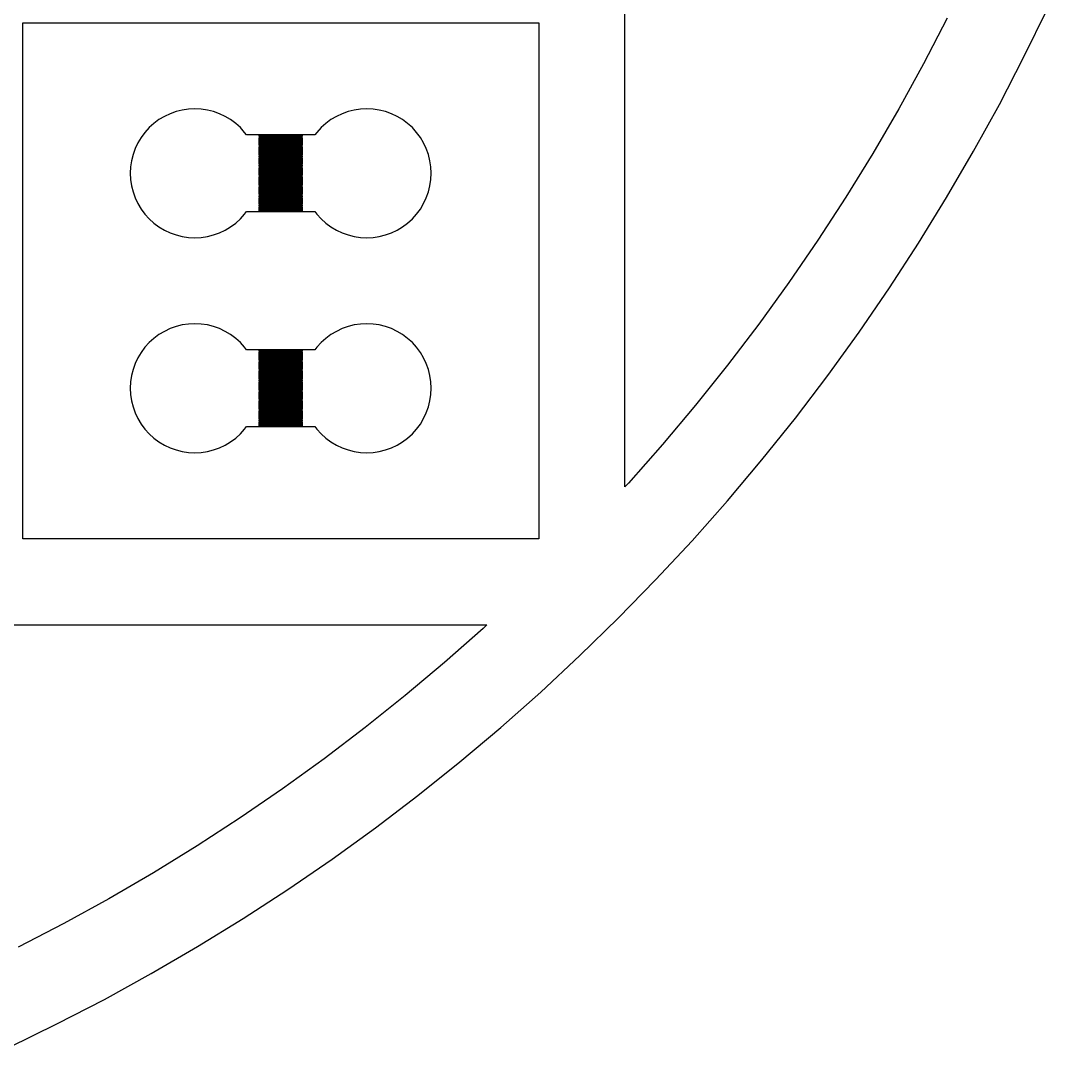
# Model space of a CAD drawing. Extents: x -16 to 86, y -16 to 86.
# Drawn here: x 56.95 to 80.83, y -10.83 to 13.05 of the extents above; entities that cross this region are included whole.
import ezdxf

# ---------------------------------------------------------------- set-up
doc = ezdxf.new("R2010")
doc.units = 0

msp = doc.modelspace()

# ---------------------------------------------------------------- linework, layer by layer
for p, q in [((71, 2.2043), (71, 67.7957)), ((80.2865, 12.2047), (80.8323, 13.323)), ((57, 1), (57, 13)), ((57, 13), (69, 13)), ((69, 13), (69, 1)), ((78.5, 13.1039), (77.9496, 12.043)), ((79.7134, 11.1002), (80.2865, 12.2047)), ((77.9496, 12.043), (77.3732, 10.9958)), ((60.853, 10.9928), (60.7074, 10.9712)), ((61, 11), (60.853, 10.9928)), ((61.147, 10.9928), (61, 11)), ((61.2926, 10.9712), (61.147, 10.9928)), ((64.853, 10.9928), (64.7074, 10.9712)), ((65, 11), (64.853, 10.9928)), ((65.147, 10.9928), (65, 11)), ((65.2926, 10.9712), (65.147, 10.9928)), ((77.3732, 10.9958), (76.7714, 9.9632)), ((79.1134, 10.0101), (79.7134, 11.1002)), ((60.2929, 10.8229), (60.1667, 10.7472)), ((60.426, 10.8858), (60.2929, 10.8229)), ((60.5646, 10.9354), (60.426, 10.8858)), ((60.7074, 10.9712), (60.5646, 10.9354)), ((61.4354, 10.9354), (61.2926, 10.9712)), ((61.574, 10.8858), (61.4354, 10.9354)), ((61.7071, 10.8229), (61.574, 10.8858)), ((61.8334, 10.7472), (61.7071, 10.8229)), ((64.2929, 10.8229), (64.1666, 10.7472)), ((64.426, 10.8858), (64.2929, 10.8229)), ((64.5646, 10.9354), (64.426, 10.8858)), ((64.7074, 10.9712), (64.5646, 10.9354)), ((65.4354, 10.9354), (65.2926, 10.9712)), ((65.574, 10.8858), (65.4354, 10.9354)), ((65.7071, 10.8229), (65.574, 10.8858)), ((65.8333, 10.7472), (65.7071, 10.8229)), ((59.9393, 10.5607), (59.8405, 10.4516)), ((60.0484, 10.6595), (59.9393, 10.5607)), ((60.1667, 10.7472), (60.0484, 10.6595)), ((61.9516, 10.6595), (61.8334, 10.7472)), ((62.0607, 10.5607), (61.9516, 10.6595)), ((62.1595, 10.4516), (62.0607, 10.5607)), ((63.9393, 10.5607), (63.8405, 10.4516)), ((64.0484, 10.6595), (63.9393, 10.5607)), ((64.1666, 10.7472), (64.0484, 10.6595)), ((65.9516, 10.6595), (65.8333, 10.7472)), ((66.0607, 10.5607), (65.9516, 10.6595)), ((66.1595, 10.4516), (66.0607, 10.5607)), ((59.7528, 10.3333), (59.6771, 10.2071)), ((59.8405, 10.4516), (59.7528, 10.3333)), ((62.2052, 10.39), (62.1595, 10.4516)), ((63.7948, 10.39), (62.2052, 10.39)), ((62.5, 10.36), (62.5, 10.38)), ((62.5, 10.38), (63.5, 10.38)), ((63.5, 10.36), (62.5, 10.36)), ((62.5, 10.33), (62.5, 10.35)), ((62.5, 10.35), (63.5, 10.35)), ((63.5, 10.33), (62.5, 10.33)), ((62.5, 10.3), (62.5, 10.32)), ((62.5, 10.32), (63.5, 10.32)), ((63.5, 10.3), (62.5, 10.3)), ((62.5, 10.27), (62.5, 10.29)), ((62.5, 10.29), (63.5, 10.29)), ((63.5, 10.38), (63.5, 10.36)), ((63.5, 10.35), (63.5, 10.33)), ((63.5, 10.32), (63.5, 10.3)), ((63.5, 10.29), (63.5, 10.27)), ((63.8405, 10.4516), (63.7948, 10.39)), ((66.2472, 10.3333), (66.1595, 10.4516)), ((66.3229, 10.2071), (66.2472, 10.3333)), ((59.6142, 10.074), (59.5646, 9.93542)), ((59.6771, 10.2071), (59.6142, 10.074)), ((63.5, 10.27), (62.5, 10.27)), ((62.5, 10.24), (62.5, 10.26)), ((62.5, 10.26), (63.5, 10.26)), ((63.5, 10.24), (62.5, 10.24)), ((62.5, 10.21), (62.5, 10.23)), ((62.5, 10.23), (63.5, 10.23)), ((63.5, 10.21), (62.5, 10.21)), ((62.5, 10.18), (62.5, 10.2)), ((62.5, 10.2), (63.5, 10.2)), ((63.5, 10.18), (62.5, 10.18)), ((62.5, 10.15), (62.5, 10.17)), ((62.5, 10.17), (63.5, 10.17)), ((63.5, 10.15), (62.5, 10.15)), ((62.5, 10.12), (62.5, 10.14)), ((62.5, 10.14), (63.5, 10.14)), ((63.5, 10.12), (62.5, 10.12)), ((62.5, 10.09), (62.5, 10.11)), ((62.5, 10.11), (63.5, 10.11)), ((63.5, 10.09), (62.5, 10.09)), ((62.5, 10.06), (62.5, 10.08)), ((62.5, 10.08), (63.5, 10.08)), ((63.5, 10.06), (62.5, 10.06)), ((62.5, 10.03), (62.5, 10.05)), ((62.5, 10.05), (63.5, 10.05)), ((63.5, 10.26), (63.5, 10.24)), ((63.5, 10.23), (63.5, 10.21)), ((63.5, 10.2), (63.5, 10.18)), ((63.5, 10.17), (63.5, 10.15)), ((63.5, 10.14), (63.5, 10.12)), ((63.5, 10.11), (63.5, 10.09)), ((63.5, 10.08), (63.5, 10.06)), ((63.5, 10.05), (63.5, 10.03)), ((66.3858, 10.074), (66.3229, 10.2071)), ((66.4354, 9.93542), (66.3858, 10.074)), ((59.5288, 9.79263), (59.5072, 9.64702)), ((59.5646, 9.93542), (59.5288, 9.79263)), ((63.5, 10.03), (62.5, 10.03)), ((62.5, 10), (62.5, 10.02)), ((62.5, 10.02), (63.5, 10.02)), ((63.5, 10), (62.5, 10)), ((62.5, 9.96999), (62.5, 9.98999)), ((62.5, 9.98999), (63.5, 9.98999)), ((63.5, 9.96999), (62.5, 9.96999)), ((62.5, 9.93999), (62.5, 9.95999)), ((62.5, 9.95999), (63.5, 9.95999)), ((63.5, 9.93999), (62.5, 9.93999)), ((62.5, 9.90999), (62.5, 9.92999)), ((62.5, 9.92999), (63.5, 9.92999)), ((63.5, 9.90999), (62.5, 9.90999)), ((62.5, 9.87999), (62.5, 9.89999)), ((62.5, 9.89999), (63.5, 9.89999)), ((63.5, 9.87999), (62.5, 9.87999)), ((62.5, 9.84999), (62.5, 9.87)), ((62.5, 9.87), (63.5, 9.87)), ((63.5, 9.84999), (62.5, 9.84999)), ((62.5, 9.81999), (62.5, 9.84)), ((62.5, 9.84), (63.5, 9.84)), ((63.5, 9.81999), (62.5, 9.81999)), ((62.5, 9.78999), (62.5, 9.81)), ((62.5, 9.81), (63.5, 9.81)), ((63.5, 10.02), (63.5, 10)), ((63.5, 9.98999), (63.5, 9.96999)), ((63.5, 9.95999), (63.5, 9.93999)), ((63.5, 9.92999), (63.5, 9.90999)), ((63.5, 9.89999), (63.5, 9.87999)), ((63.5, 9.87), (63.5, 9.84999)), ((63.5, 9.84), (63.5, 9.81999)), ((63.5, 9.81), (63.5, 9.78999)), ((66.4712, 9.79263), (66.4354, 9.93542)), ((66.4928, 9.64702), (66.4712, 9.79263)), ((76.7714, 9.9632), (76.1444, 8.9456)), ((78.4868, 8.93498), (79.1134, 10.0101)), ((59.5072, 9.64702), (59.5, 9.5)), ((63.5, 9.78999), (62.5, 9.78999)), ((62.5, 9.75999), (62.5, 9.78)), ((62.5, 9.78), (63.5, 9.78)), ((63.5, 9.75999), (62.5, 9.75999)), ((62.5, 9.73), (62.5, 9.75)), ((62.5, 9.75), (63.5, 9.75)), ((63.5, 9.73), (62.5, 9.73)), ((62.5, 9.7), (62.5, 9.71999)), ((62.5, 9.71999), (63.5, 9.71999)), ((63.5, 9.7), (62.5, 9.7)), ((62.5, 9.67), (62.5, 9.68999)), ((62.5, 9.68999), (63.5, 9.68999)), ((63.5, 9.67), (62.5, 9.67)), ((62.5, 9.64), (62.5, 9.65999)), ((62.5, 9.65999), (63.5, 9.65999)), ((63.5, 9.64), (62.5, 9.64)), ((62.5, 9.60999), (62.5, 9.62999)), ((62.5, 9.62999), (63.5, 9.62999)), ((63.5, 9.60999), (62.5, 9.60999)), ((62.5, 9.57999), (62.5, 9.59999)), ((62.5, 9.59999), (63.5, 9.59999)), ((63.5, 9.57999), (62.5, 9.57999)), ((62.5, 9.54999), (62.5, 9.56999)), ((62.5, 9.56999), (63.5, 9.56999)), ((63.5, 9.78), (63.5, 9.75999)), ((63.5, 9.75), (63.5, 9.73)), ((63.5, 9.71999), (63.5, 9.7)), ((63.5, 9.68999), (63.5, 9.67)), ((63.5, 9.65999), (63.5, 9.64)), ((63.5, 9.62999), (63.5, 9.60999)), ((63.5, 9.59999), (63.5, 9.57999)), ((63.5, 9.56999), (63.5, 9.54999)), ((66.5, 9.5), (66.4928, 9.64702)), ((59.5, 9.5), (59.5072, 9.35298)), ((59.5072, 9.35298), (59.5288, 9.20737)), ((63.5, 9.54999), (62.5, 9.54999)), ((62.5, 9.51999), (62.5, 9.53999)), ((62.5, 9.53999), (63.5, 9.53999)), ((63.5, 9.51999), (62.5, 9.51999)), ((62.5, 9.49001), (62.5, 9.50999)), ((62.5, 9.50999), (63.5, 9.50999)), ((63.5, 9.49001), (62.5, 9.49001)), ((62.5, 9.46001), (62.5, 9.48001)), ((62.5, 9.48001), (63.5, 9.48001)), ((63.5, 9.46001), (62.5, 9.46001)), ((62.5, 9.43001), (62.5, 9.45001)), ((62.5, 9.45001), (63.5, 9.45001)), ((63.5, 9.43001), (62.5, 9.43001)), ((62.5, 9.40001), (62.5, 9.42001)), ((62.5, 9.42001), (63.5, 9.42001)), ((63.5, 9.40001), (62.5, 9.40001)), ((62.5, 9.37001), (62.5, 9.39001)), ((62.5, 9.39001), (63.5, 9.39001)), ((63.5, 9.37001), (62.5, 9.37001)), ((62.5, 9.34001), (62.5, 9.36)), ((62.5, 9.36), (63.5, 9.36)), ((63.5, 9.34001), (62.5, 9.34001)), ((62.5, 9.31001), (62.5, 9.33)), ((62.5, 9.33), (63.5, 9.33)), ((63.5, 9.53999), (63.5, 9.51999)), ((63.5, 9.50999), (63.5, 9.49001)), ((63.5, 9.48001), (63.5, 9.46001)), ((63.5, 9.45001), (63.5, 9.43001)), ((63.5, 9.42001), (63.5, 9.40001)), ((63.5, 9.39001), (63.5, 9.37001)), ((63.5, 9.36), (63.5, 9.34001)), ((63.5, 9.33), (63.5, 9.31001)), ((66.4712, 9.20737), (66.4928, 9.35298)), ((66.4928, 9.35298), (66.5, 9.5)), ((59.5288, 9.20737), (59.5646, 9.06458)), ((63.5, 9.31001), (62.5, 9.31001)), ((62.5, 9.28001), (62.5, 9.3)), ((62.5, 9.3), (63.5, 9.3)), ((63.5, 9.28001), (62.5, 9.28001)), ((62.5, 9.25), (62.5, 9.27)), ((62.5, 9.27), (63.5, 9.27)), ((63.5, 9.25), (62.5, 9.25)), ((62.5, 9.22), (62.5, 9.24001)), ((62.5, 9.24001), (63.5, 9.24001)), ((63.5, 9.22), (62.5, 9.22)), ((62.5, 9.19), (62.5, 9.21001)), ((62.5, 9.21001), (63.5, 9.21001)), ((63.5, 9.19), (62.5, 9.19)), ((62.5, 9.16), (62.5, 9.18001)), ((62.5, 9.18001), (63.5, 9.18001)), ((63.5, 9.16), (62.5, 9.16)), ((62.5, 9.13), (62.5, 9.15001)), ((62.5, 9.15001), (63.5, 9.15001)), ((63.5, 9.13), (62.5, 9.13)), ((62.5, 9.10001), (62.5, 9.12001)), ((62.5, 9.12001), (63.5, 9.12001)), ((63.5, 9.10001), (62.5, 9.10001)), ((62.5, 9.07001), (62.5, 9.09001)), ((62.5, 9.09001), (63.5, 9.09001)), ((63.5, 9.3), (63.5, 9.28001)), ((63.5, 9.27), (63.5, 9.25)), ((63.5, 9.24001), (63.5, 9.22)), ((63.5, 9.21001), (63.5, 9.19)), ((63.5, 9.18001), (63.5, 9.16)), ((63.5, 9.15001), (63.5, 9.13)), ((63.5, 9.12001), (63.5, 9.10001)), ((63.5, 9.09001), (63.5, 9.07001)), ((66.4354, 9.06458), (66.4712, 9.20737)), ((59.5646, 9.06458), (59.6142, 8.92598)), ((59.6142, 8.92598), (59.6771, 8.79291)), ((63.5, 9.07001), (62.5, 9.07001)), ((62.5, 9.04001), (62.5, 9.06001)), ((62.5, 9.06001), (63.5, 9.06001)), ((63.5, 9.04001), (62.5, 9.04001)), ((62.5, 9.01001), (62.5, 9.03001)), ((62.5, 9.03001), (63.5, 9.03001)), ((63.5, 9.01001), (62.5, 9.01001)), ((62.5, 8.98001), (62.5, 9)), ((62.5, 9), (63.5, 9)), ((63.5, 8.98001), (62.5, 8.98001)), ((62.5, 8.95001), (62.5, 8.97)), ((62.5, 8.97), (63.5, 8.97)), ((63.5, 8.95001), (62.5, 8.95001)), ((62.5, 8.92001), (62.5, 8.94)), ((62.5, 8.94), (63.5, 8.94)), ((63.5, 8.92001), (62.5, 8.92001)), ((62.5, 8.89001), (62.5, 8.91)), ((62.5, 8.91), (63.5, 8.91)), ((63.5, 8.89001), (62.5, 8.89001)), ((62.5, 8.86), (62.5, 8.88)), ((62.5, 8.88), (63.5, 8.88)), ((63.5, 8.86), (62.5, 8.86)), ((62.5, 8.83), (62.5, 8.85001)), ((62.5, 8.85001), (63.5, 8.85001)), ((63.5, 9.06001), (63.5, 9.04001)), ((63.5, 9.03001), (63.5, 9.01001)), ((63.5, 9), (63.5, 8.98001)), ((63.5, 8.97), (63.5, 8.95001)), ((63.5, 8.94), (63.5, 8.92001)), ((63.5, 8.91), (63.5, 8.89001)), ((63.5, 8.88), (63.5, 8.86)), ((63.5, 8.85001), (63.5, 8.83)), ((66.3229, 8.79291), (66.3858, 8.92598)), ((66.3858, 8.92598), (66.4354, 9.06458)), ((76.1444, 8.9456), (75.4926, 7.94373)), ((77.8341, 7.87561), (78.4868, 8.93498)), ((59.6771, 8.79291), (59.7528, 8.66666)), ((59.7528, 8.66666), (59.8405, 8.54842)), ((62.1595, 8.54842), (62.2052, 8.61)), ((62.2052, 8.61), (63.7948, 8.61)), ((63.5, 8.83), (62.5, 8.83)), ((62.5, 8.8), (62.5, 8.82001)), ((62.5, 8.82001), (63.5, 8.82001)), ((63.5, 8.8), (62.5, 8.8)), ((62.5, 8.77), (62.5, 8.79001)), ((62.5, 8.79001), (63.5, 8.79001)), ((63.5, 8.77), (62.5, 8.77)), ((62.5, 8.74001), (62.5, 8.76001)), ((62.5, 8.76001), (63.5, 8.76001)), ((63.5, 8.74001), (62.5, 8.74001)), ((62.5, 8.71001), (62.5, 8.73001)), ((62.5, 8.73001), (63.5, 8.73001)), ((63.5, 8.71001), (62.5, 8.71001)), ((62.5, 8.68001), (62.5, 8.70001)), ((62.5, 8.70001), (63.5, 8.70001)), ((63.5, 8.68001), (62.5, 8.68001)), ((62.5, 8.65001), (62.5, 8.67001)), ((62.5, 8.67001), (63.5, 8.67001)), ((63.5, 8.65001), (62.5, 8.65001)), ((62.5, 8.62001), (62.5, 8.64001)), ((62.5, 8.64001), (63.5, 8.64001)), ((63.5, 8.62001), (62.5, 8.62001)), ((63.5, 8.82001), (63.5, 8.8)), ((63.5, 8.79001), (63.5, 8.77)), ((63.5, 8.76001), (63.5, 8.74001)), ((63.5, 8.73001), (63.5, 8.71001)), ((63.5, 8.70001), (63.5, 8.68001)), ((63.5, 8.67001), (63.5, 8.65001)), ((63.5, 8.64001), (63.5, 8.62001)), ((63.7948, 8.61), (63.8405, 8.54842)), ((66.1595, 8.54842), (66.2472, 8.66666)), ((66.2472, 8.66666), (66.3229, 8.79291)), ((59.8405, 8.54842), (59.9393, 8.43935)), ((59.9393, 8.43935), (60.0484, 8.34048)), ((61.9516, 8.34048), (62.0607, 8.43935)), ((62.0607, 8.43935), (62.1595, 8.54842)), ((63.8405, 8.54842), (63.9393, 8.43935)), ((63.9393, 8.43935), (64.0484, 8.34048)), ((65.9516, 8.34048), (66.0607, 8.43935)), ((66.0607, 8.43935), (66.1595, 8.54842)), ((60.0484, 8.34048), (60.1667, 8.25281)), ((60.1667, 8.25281), (60.2929, 8.17712)), ((60.2929, 8.17712), (60.426, 8.11418)), ((61.574, 8.11418), (61.7071, 8.17712)), ((61.7071, 8.17712), (61.8334, 8.25281)), ((61.8334, 8.25281), (61.9516, 8.34048)), ((64.0484, 8.34048), (64.1666, 8.25281)), ((64.1666, 8.25281), (64.2929, 8.17712)), ((64.2929, 8.17712), (64.426, 8.11418)), ((65.574, 8.11418), (65.7071, 8.17712)), ((65.7071, 8.17712), (65.8333, 8.25281)), ((65.8333, 8.25281), (65.9516, 8.34048)), ((60.426, 8.11418), (60.5646, 8.06459)), ((60.5646, 8.06459), (60.7074, 8.02882)), ((60.7074, 8.02882), (60.853, 8.00723)), ((60.853, 8.00723), (61, 8)), ((61, 8), (61.147, 8.00723)), ((61.147, 8.00723), (61.2926, 8.02882)), ((61.2926, 8.02882), (61.4354, 8.06459)), ((61.4354, 8.06459), (61.574, 8.11418)), ((64.426, 8.11418), (64.5646, 8.06459)), ((64.5646, 8.06459), (64.7074, 8.02882)), ((64.7074, 8.02882), (64.853, 8.00723)), ((64.853, 8.00723), (65, 8)), ((65, 8), (65.147, 8.00723)), ((65.147, 8.00723), (65.2926, 8.02882)), ((65.2926, 8.02882), (65.4354, 8.06459)), ((65.4354, 8.06459), (65.574, 8.11418)), ((75.4926, 7.94373), (74.8164, 6.95813)), ((77.1555, 6.83258), (77.8341, 7.87561)), ((74.8164, 6.95813), (74.1162, 5.98944)), ((76.4516, 5.80652), (77.1555, 6.83258)), ((60.7074, 5.97118), (60.5646, 5.93541)), ((60.853, 5.99277), (60.7074, 5.97118)), ((61, 6), (60.853, 5.99277)), ((61.147, 5.99277), (61, 6)), ((61.2926, 5.97118), (61.147, 5.99277)), ((61.4354, 5.93541), (61.2926, 5.97118)), ((64.7074, 5.97118), (64.5646, 5.93541)), ((64.853, 5.99277), (64.7074, 5.97118)), ((65, 6), (64.853, 5.99277)), ((65.147, 5.99277), (65, 6)), ((65.2926, 5.97118), (65.147, 5.99277)), ((65.4354, 5.93541), (65.2926, 5.97118)), ((74.1162, 5.98944), (73.3925, 5.03821)), ((60.1667, 5.74719), (60.0484, 5.65952)), ((60.2929, 5.82288), (60.1667, 5.74719)), ((60.426, 5.88582), (60.2929, 5.82288)), ((60.5646, 5.93541), (60.426, 5.88582)), ((61.574, 5.88582), (61.4354, 5.93541)), ((61.7071, 5.82288), (61.574, 5.88582)), ((61.8334, 5.74719), (61.7071, 5.82288)), ((61.9516, 5.65952), (61.8334, 5.74719)), ((64.1666, 5.74719), (64.0484, 5.65952)), ((64.2929, 5.82288), (64.1666, 5.74719)), ((64.426, 5.88582), (64.2929, 5.82288)), ((64.5646, 5.93541), (64.426, 5.88582)), ((65.574, 5.88582), (65.4354, 5.93541)), ((65.7071, 5.82288), (65.574, 5.88582)), ((65.8333, 5.74719), (65.7071, 5.82288)), ((65.9516, 5.65952), (65.8333, 5.74719)), ((75.7226, 4.79803), (76.4516, 5.80652)), ((59.9393, 5.56065), (59.8405, 5.45158)), ((60.0484, 5.65952), (59.9393, 5.56065)), ((62.0607, 5.56065), (61.9516, 5.65952)), ((62.1595, 5.45158), (62.0607, 5.56065)), ((63.9393, 5.56065), (63.8405, 5.45158)), ((64.0484, 5.65952), (63.9393, 5.56065)), ((66.0607, 5.56065), (65.9516, 5.65952)), ((66.1595, 5.45158), (66.0607, 5.56065)), ((59.7528, 5.33334), (59.6771, 5.20709)), ((59.8405, 5.45158), (59.7528, 5.33334)), ((62.2052, 5.39), (62.1595, 5.45158)), ((63.7948, 5.39), (62.2052, 5.39)), ((62.5, 5.35999), (62.5, 5.37999)), ((62.5, 5.37999), (63.5, 5.37999)), ((63.5, 5.35999), (62.5, 5.35999)), ((62.5, 5.32999), (62.5, 5.34999)), ((62.5, 5.34999), (63.5, 5.34999)), ((63.5, 5.32999), (62.5, 5.32999)), ((62.5, 5.29999), (62.5, 5.31999)), ((62.5, 5.31999), (63.5, 5.31999)), ((63.5, 5.29999), (62.5, 5.29999)), ((62.5, 5.26999), (62.5, 5.28999)), ((62.5, 5.28999), (63.5, 5.28999)), ((63.5, 5.26999), (62.5, 5.26999)), ((62.5, 5.23999), (62.5, 5.25999)), ((62.5, 5.25999), (63.5, 5.25999)), ((63.5, 5.37999), (63.5, 5.35999)), ((63.5, 5.34999), (63.5, 5.32999)), ((63.5, 5.31999), (63.5, 5.29999)), ((63.5, 5.28999), (63.5, 5.26999)), ((63.5, 5.25999), (63.5, 5.23999)), ((63.8405, 5.45158), (63.7948, 5.39)), ((66.2472, 5.33334), (66.1595, 5.45158)), ((66.3229, 5.20709), (66.2472, 5.33334)), ((59.6142, 5.07402), (59.5646, 4.93542)), ((59.6771, 5.20709), (59.6142, 5.07402)), ((63.5, 5.23999), (62.5, 5.23999)), ((62.5, 5.20999), (62.5, 5.23)), ((62.5, 5.23), (63.5, 5.23)), ((63.5, 5.20999), (62.5, 5.20999)), ((62.5, 5.17999), (62.5, 5.2)), ((62.5, 5.2), (63.5, 5.2)), ((63.5, 5.17999), (62.5, 5.17999)), ((62.5, 5.14999), (62.5, 5.17)), ((62.5, 5.17), (63.5, 5.17)), ((63.5, 5.14999), (62.5, 5.14999)), ((62.5, 5.12), (62.5, 5.14)), ((62.5, 5.14), (63.5, 5.14)), ((63.5, 5.12), (62.5, 5.12)), ((62.5, 5.09), (62.5, 5.10999)), ((62.5, 5.10999), (63.5, 5.10999)), ((63.5, 5.09), (62.5, 5.09)), ((62.5, 5.06), (62.5, 5.07999)), ((62.5, 5.07999), (63.5, 5.07999)), ((63.5, 5.06), (62.5, 5.06)), ((62.5, 5.03), (62.5, 5.04999)), ((62.5, 5.04999), (63.5, 5.04999)), ((63.5, 5.03), (62.5, 5.03)), ((62.5, 5), (62.5, 5.01999)), ((62.5, 5.01999), (63.5, 5.01999)), ((63.5, 5.23), (63.5, 5.20999)), ((63.5, 5.2), (63.5, 5.17999)), ((63.5, 5.17), (63.5, 5.14999)), ((63.5, 5.14), (63.5, 5.12)), ((63.5, 5.10999), (63.5, 5.09)), ((63.5, 5.07999), (63.5, 5.06)), ((63.5, 5.04999), (63.5, 5.03)), ((63.5, 5.01999), (63.5, 5)), ((66.3858, 5.07402), (66.3229, 5.20709)), ((66.4354, 4.93542), (66.3858, 5.07402)), ((73.3925, 5.03821), (72.6456, 4.10504)), ((59.5288, 4.79263), (59.5072, 4.64702)), ((59.5646, 4.93542), (59.5288, 4.79263)), ((63.5, 5), (62.5, 5)), ((62.5, 4.96999), (62.5, 4.98999)), ((62.5, 4.98999), (63.5, 4.98999)), ((63.5, 4.96999), (62.5, 4.96999)), ((62.5, 4.93999), (62.5, 4.95999)), ((62.5, 4.95999), (63.5, 4.95999)), ((63.5, 4.93999), (62.5, 4.93999)), ((62.5, 4.90999), (62.5, 4.92999)), ((62.5, 4.92999), (63.5, 4.92999)), ((63.5, 4.90999), (62.5, 4.90999)), ((62.5, 4.87999), (62.5, 4.89999)), ((62.5, 4.89999), (63.5, 4.89999)), ((63.5, 4.87999), (62.5, 4.87999)), ((62.5, 4.84999), (62.5, 4.87)), ((62.5, 4.87), (63.5, 4.87)), ((63.5, 4.84999), (62.5, 4.84999)), ((62.5, 4.81999), (62.5, 4.84)), ((62.5, 4.84), (63.5, 4.84)), ((63.5, 4.81999), (62.5, 4.81999)), ((62.5, 4.78999), (62.5, 4.81)), ((62.5, 4.81), (63.5, 4.81)), ((63.5, 4.78999), (62.5, 4.78999)), ((62.5, 4.75999), (62.5, 4.78)), ((62.5, 4.78), (63.5, 4.78)), ((63.5, 4.98999), (63.5, 4.96999)), ((63.5, 4.95999), (63.5, 4.93999)), ((63.5, 4.92999), (63.5, 4.90999)), ((63.5, 4.89999), (63.5, 4.87999)), ((63.5, 4.87), (63.5, 4.84999)), ((63.5, 4.84), (63.5, 4.81999)), ((63.5, 4.81), (63.5, 4.78999)), ((63.5, 4.78), (63.5, 4.75999)), ((66.4712, 4.79263), (66.4354, 4.93542)), ((66.4928, 4.64702), (66.4712, 4.79263)), ((74.9692, 3.80775), (75.7226, 4.79803)), ((59.5072, 4.64702), (59.5, 4.5)), ((63.5, 4.75999), (62.5, 4.75999)), ((62.5, 4.73), (62.5, 4.75)), ((62.5, 4.75), (63.5, 4.75)), ((63.5, 4.73), (62.5, 4.73)), ((62.5, 4.7), (62.5, 4.71999)), ((62.5, 4.71999), (63.5, 4.71999)), ((63.5, 4.7), (62.5, 4.7)), ((62.5, 4.67), (62.5, 4.68999)), ((62.5, 4.68999), (63.5, 4.68999)), ((63.5, 4.67), (62.5, 4.67)), ((62.5, 4.64), (62.5, 4.65999)), ((62.5, 4.65999), (63.5, 4.65999)), ((63.5, 4.64), (62.5, 4.64)), ((62.5, 4.60999), (62.5, 4.62999)), ((62.5, 4.62999), (63.5, 4.62999)), ((63.5, 4.60999), (62.5, 4.60999)), ((62.5, 4.57999), (62.5, 4.59999)), ((62.5, 4.59999), (63.5, 4.59999)), ((63.5, 4.57999), (62.5, 4.57999)), ((62.5, 4.54999), (62.5, 4.56999)), ((62.5, 4.56999), (63.5, 4.56999)), ((63.5, 4.54999), (62.5, 4.54999)), ((62.5, 4.51999), (62.5, 4.53999)), ((62.5, 4.53999), (63.5, 4.53999)), ((63.5, 4.75), (63.5, 4.73)), ((63.5, 4.71999), (63.5, 4.7)), ((63.5, 4.68999), (63.5, 4.67)), ((63.5, 4.65999), (63.5, 4.64)), ((63.5, 4.62999), (63.5, 4.60999)), ((63.5, 4.59999), (63.5, 4.57999)), ((63.5, 4.56999), (63.5, 4.54999)), ((63.5, 4.53999), (63.5, 4.51999)), ((66.5, 4.5), (66.4928, 4.64702)), ((59.5, 4.5), (59.5072, 4.35298)), ((59.5072, 4.35298), (59.5288, 4.20737)), ((63.5, 4.51999), (62.5, 4.51999)), ((62.5, 4.49001), (62.5, 4.50999)), ((62.5, 4.50999), (63.5, 4.50999)), ((63.5, 4.49001), (62.5, 4.49001)), ((62.5, 4.46001), (62.5, 4.48001)), ((62.5, 4.48001), (63.5, 4.48001)), ((63.5, 4.46001), (62.5, 4.46001)), ((62.5, 4.43001), (62.5, 4.45001)), ((62.5, 4.45001), (63.5, 4.45001)), ((63.5, 4.43001), (62.5, 4.43001)), ((62.5, 4.40001), (62.5, 4.42001)), ((62.5, 4.42001), (63.5, 4.42001)), ((63.5, 4.40001), (62.5, 4.40001)), ((62.5, 4.37001), (62.5, 4.39001)), ((62.5, 4.39001), (63.5, 4.39001)), ((63.5, 4.37001), (62.5, 4.37001)), ((62.5, 4.34001), (62.5, 4.36)), ((62.5, 4.36), (63.5, 4.36)), ((63.5, 4.34001), (62.5, 4.34001)), ((62.5, 4.31001), (62.5, 4.33)), ((62.5, 4.33), (63.5, 4.33)), ((63.5, 4.31001), (62.5, 4.31001)), ((62.5, 4.28001), (62.5, 4.3)), ((62.5, 4.3), (63.5, 4.3)), ((63.5, 4.50999), (63.5, 4.49001)), ((63.5, 4.48001), (63.5, 4.46001)), ((63.5, 4.45001), (63.5, 4.43001)), ((63.5, 4.42001), (63.5, 4.40001)), ((63.5, 4.39001), (63.5, 4.37001)), ((63.5, 4.36), (63.5, 4.34001)), ((63.5, 4.33), (63.5, 4.31001)), ((63.5, 4.3), (63.5, 4.28001)), ((66.4712, 4.20737), (66.4928, 4.35298)), ((66.4928, 4.35298), (66.5, 4.5)), ((59.5288, 4.20737), (59.5646, 4.06458)), ((59.5646, 4.06458), (59.6142, 3.92598)), ((63.5, 4.28001), (62.5, 4.28001)), ((62.5, 4.25), (62.5, 4.27)), ((62.5, 4.27), (63.5, 4.27)), ((63.5, 4.25), (62.5, 4.25)), ((62.5, 4.22), (62.5, 4.24001)), ((62.5, 4.24001), (63.5, 4.24001)), ((63.5, 4.22), (62.5, 4.22)), ((62.5, 4.19), (62.5, 4.21001)), ((62.5, 4.21001), (63.5, 4.21001)), ((63.5, 4.19), (62.5, 4.19)), ((62.5, 4.16), (62.5, 4.18001)), ((62.5, 4.18001), (63.5, 4.18001)), ((63.5, 4.16), (62.5, 4.16)), ((62.5, 4.13), (62.5, 4.15001)), ((62.5, 4.15001), (63.5, 4.15001)), ((63.5, 4.13), (62.5, 4.13)), ((62.5, 4.10001), (62.5, 4.12001)), ((62.5, 4.12001), (63.5, 4.12001)), ((63.5, 4.10001), (62.5, 4.10001)), ((62.5, 4.07001), (62.5, 4.09001)), ((62.5, 4.09001), (63.5, 4.09001)), ((63.5, 4.07001), (62.5, 4.07001)), ((63.5, 4.27), (63.5, 4.25)), ((63.5, 4.24001), (63.5, 4.22)), ((63.5, 4.21001), (63.5, 4.19)), ((63.5, 4.18001), (63.5, 4.16)), ((63.5, 4.15001), (63.5, 4.13)), ((63.5, 4.12001), (63.5, 4.10001)), ((63.5, 4.09001), (63.5, 4.07001)), ((66.3858, 3.92598), (66.4354, 4.06458)), ((66.4354, 4.06458), (66.4712, 4.20737)), ((72.6456, 4.10504), (71.8761, 3.19048)), ((59.6142, 3.92598), (59.6771, 3.79291)), ((62.5, 4.04001), (62.5, 4.06001)), ((62.5, 4.06001), (63.5, 4.06001)), ((63.5, 4.04001), (62.5, 4.04001)), ((62.5, 4.01001), (62.5, 4.03001)), ((62.5, 4.03001), (63.5, 4.03001)), ((63.5, 4.01001), (62.5, 4.01001)), ((62.5, 3.98001), (62.5, 4)), ((62.5, 4), (63.5, 4)), ((63.5, 3.98001), (62.5, 3.98001)), ((62.5, 3.95001), (62.5, 3.97)), ((62.5, 3.97), (63.5, 3.97)), ((63.5, 3.95001), (62.5, 3.95001)), ((62.5, 3.92001), (62.5, 3.94)), ((62.5, 3.94), (63.5, 3.94)), ((63.5, 3.92001), (62.5, 3.92001)), ((62.5, 3.89001), (62.5, 3.91)), ((62.5, 3.91), (63.5, 3.91)), ((63.5, 3.89001), (62.5, 3.89001)), ((62.5, 3.86), (62.5, 3.88)), ((62.5, 3.88), (63.5, 3.88)), ((63.5, 3.86), (62.5, 3.86)), ((62.5, 3.83), (62.5, 3.85001)), ((62.5, 3.85001), (63.5, 3.85001)), ((63.5, 3.83), (62.5, 3.83)), ((63.5, 4.06001), (63.5, 4.04001)), ((63.5, 4.03001), (63.5, 4.01001)), ((63.5, 4), (63.5, 3.98001)), ((63.5, 3.97), (63.5, 3.95001)), ((63.5, 3.94), (63.5, 3.92001)), ((63.5, 3.91), (63.5, 3.89001)), ((63.5, 3.88), (63.5, 3.86)), ((63.5, 3.85001), (63.5, 3.83)), ((66.3229, 3.79291), (66.3858, 3.92598)), ((59.6771, 3.79291), (59.7528, 3.66666)), ((59.7528, 3.66666), (59.8405, 3.54842)), ((62.1595, 3.54842), (62.2052, 3.61)), ((62.2052, 3.61), (63.7948, 3.61)), ((62.5, 3.8), (62.5, 3.82001)), ((62.5, 3.82001), (63.5, 3.82001)), ((63.5, 3.8), (62.5, 3.8)), ((62.5, 3.77), (62.5, 3.79001)), ((62.5, 3.79001), (63.5, 3.79001)), ((63.5, 3.77), (62.5, 3.77)), ((62.5, 3.74001), (62.5, 3.76001)), ((62.5, 3.76001), (63.5, 3.76001)), ((63.5, 3.74001), (62.5, 3.74001)), ((62.5, 3.71001), (62.5, 3.73001)), ((62.5, 3.73001), (63.5, 3.73001)), ((63.5, 3.71001), (62.5, 3.71001)), ((62.5, 3.68001), (62.5, 3.70001)), ((62.5, 3.70001), (63.5, 3.70001)), ((63.5, 3.68001), (62.5, 3.68001)), ((62.5, 3.65001), (62.5, 3.67001)), ((62.5, 3.67001), (63.5, 3.67001)), ((63.5, 3.65001), (62.5, 3.65001)), ((62.5, 3.62001), (62.5, 3.64001)), ((62.5, 3.64001), (63.5, 3.64001)), ((63.5, 3.62001), (62.5, 3.62001)), ((63.5, 3.82001), (63.5, 3.8)), ((63.5, 3.79001), (63.5, 3.77)), ((63.5, 3.76001), (63.5, 3.74001)), ((63.5, 3.73001), (63.5, 3.71001)), ((63.5, 3.70001), (63.5, 3.68001)), ((63.5, 3.67001), (63.5, 3.65001)), ((63.5, 3.64001), (63.5, 3.62001)), ((63.7948, 3.61), (63.8405, 3.54842)), ((66.1595, 3.54842), (66.2472, 3.66666)), ((66.2472, 3.66666), (66.3229, 3.79291)), ((74.1916, 2.83626), (74.9692, 3.80775)), ((59.8405, 3.54842), (59.9393, 3.43935)), ((59.9393, 3.43935), (60.0484, 3.34048)), ((61.9516, 3.34048), (62.0607, 3.43935)), ((62.0607, 3.43935), (62.1595, 3.54842)), ((63.8405, 3.54842), (63.9393, 3.43935)), ((63.9393, 3.43935), (64.0484, 3.34048)), ((65.9516, 3.34048), (66.0607, 3.43935)), ((66.0607, 3.43935), (66.1595, 3.54842)), ((60.0484, 3.34048), (60.1667, 3.25281)), ((60.1667, 3.25281), (60.2929, 3.17712)), ((60.2929, 3.17712), (60.426, 3.11418)), ((60.426, 3.11418), (60.5646, 3.06459)), ((61.4354, 3.06459), (61.574, 3.11418)), ((61.574, 3.11418), (61.7071, 3.17712)), ((61.7071, 3.17712), (61.8334, 3.25281)), ((61.8334, 3.25281), (61.9516, 3.34048)), ((64.0484, 3.34048), (64.1666, 3.25281)), ((64.1666, 3.25281), (64.2929, 3.17712)), ((64.2929, 3.17712), (64.426, 3.11418)), ((64.426, 3.11418), (64.5646, 3.06459)), ((65.4354, 3.06459), (65.574, 3.11418)), ((65.574, 3.11418), (65.7071, 3.17712)), ((65.7071, 3.17712), (65.8333, 3.25281)), ((65.8333, 3.25281), (65.9516, 3.34048)), ((71.8761, 3.19048), (71.0843, 2.29507)), ((60.5646, 3.06459), (60.7074, 3.02882)), ((60.7074, 3.02882), (60.853, 3.00723)), ((60.853, 3.00723), (61, 3)), ((61, 3), (61.147, 3.00723)), ((61.147, 3.00723), (61.2926, 3.02882)), ((61.2926, 3.02882), (61.4354, 3.06459)), ((64.5646, 3.06459), (64.7074, 3.02882)), ((64.7074, 3.02882), (64.853, 3.00723)), ((64.853, 3.00723), (65, 3)), ((65, 3), (65.147, 3.00723)), ((65.147, 3.00723), (65.2926, 3.02882)), ((65.2926, 3.02882), (65.4354, 3.06459)), ((73.3905, 1.88412), (74.1916, 2.83626)), ((71.0843, 2.29507), (71, 2.2043)), ((72.5662, 0.95195), (73.3905, 1.88412)), ((69, 1), (57, 1)), ((71.7193, 0.04028), (72.5662, 0.95195)), ((70.8503, -0.85031), (71.7193, 0.04028)), ((69.9597, -1.71931), (70.8503, -0.85031)), ((2.2043, -1), (67.7957, -1)), ((67.7049, -1.0843), (66.8095, -1.87607)), ((67.7957, -1), (67.7049, -1.0843)), ((66.8095, -1.87607), (65.8949, -2.6456)), ((69.048, -2.56621), (69.9597, -1.71931)), ((68.1159, -3.39049), (69.048, -2.56621)), ((65.8949, -2.6456), (64.9618, -3.39246)), ((64.9618, -3.39246), (64.0106, -4.1162)), ((67.1637, -4.19162), (68.1159, -3.39049)), ((64.0106, -4.1162), (63.0419, -4.81638)), ((66.1922, -4.96916), (67.1637, -4.19162)), ((63.0419, -4.81638), (62.0563, -5.49257)), ((65.202, -5.72261), (66.1922, -4.96916)), ((62.0563, -5.49257), (61.0544, -6.14436)), ((64.1935, -6.45154), (65.202, -5.72261)), ((61.0544, -6.14436), (60.0368, -6.77138)), ((63.1674, -7.1555), (64.1935, -6.45154)), ((60.0368, -6.77138), (59.0041, -7.37323)), ((62.1244, -7.83406), (63.1674, -7.1555)), ((59.0041, -7.37323), (57.957, -7.94955)), ((61.065, -8.48683), (62.1244, -7.83406)), ((57.957, -7.94955), (56.8961, -8.50002)), ((59.9899, -9.1134), (61.065, -8.48683)), ((58.8998, -9.71339), (59.9899, -9.1134)), ((57.7953, -10.2865), (58.8998, -9.71339)), ((56.677, -10.8322), (57.7953, -10.2865))]:
    msp.add_line(p, q)

doc.saveas('drawing.dxf')
